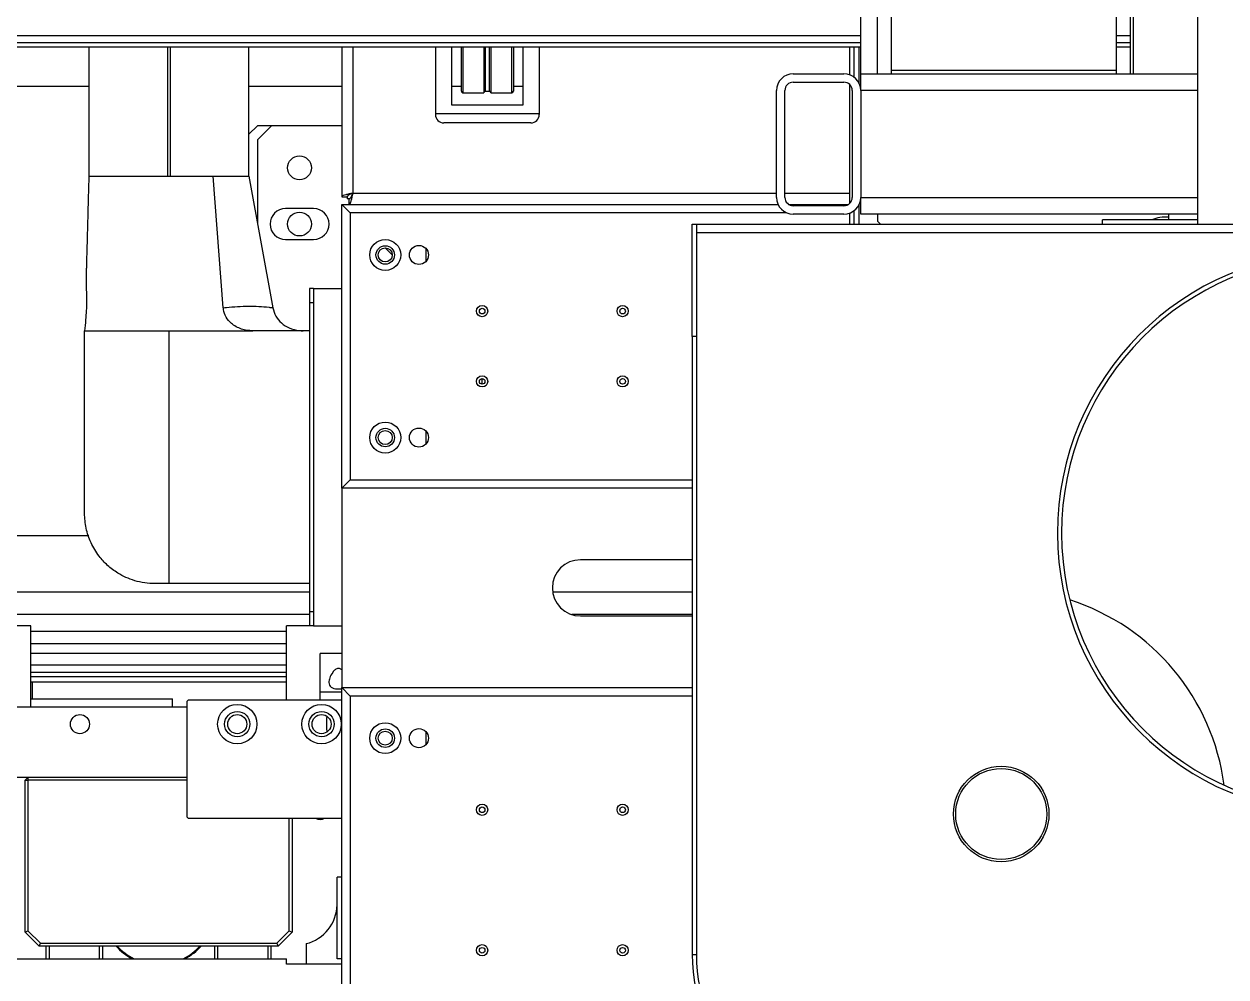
# Model space of a CAD drawing. Header units: millimetres. Extents: x 17243 to 30056, y 9468 to 18529.
# Drawn here: x 22221.2 to 22649, y 14129.6 to 14468.8 of the extents above; entities that cross this region are included whole.
import ezdxf

# ---------------------------------------------------------------- set-up
doc = ezdxf.new("R2010")
doc.units = ezdxf.units.MM
doc.layers.get('0').update_dxf_attribs({"lineweight": 18})

msp = doc.modelspace()

# ---------------------------------------------------------------- linework, layer by layer
at = {"color": 7, "linetype": 'Continuous', "lineweight": 25}
for p, q in [((22519.036, 14451.105), (22519.036, 14635.605)), ((22525.036, 14451.105), (22525.036, 14635.605)), ((22615.036, 14451.105), (22615.036, 14612.605)), ((22616.036, 14613.605), (22616.036, 14451.105)), ((22530.036, 14452.341), (22530.036, 14544.605)), ((22610.036, 14452.341), (22610.036, 14544.605)), ((22639.036, 14397.605), (22639.036, 14476.105)), ((22519.036, 14464.605), (21449.788, 14464.605)), ((22615.036, 14464.605), (22610.036, 14464.605)), ((22519.036, 14462.105), (21449.788, 14462.105)), ((22519.036, 14460.605), (21449.788, 14460.605)), ((22244.288, 14460.605), (22244.288, 14414.605)), ((22272.288, 14460.605), (22272.288, 14414.605)), ((22272.314, 14460.605), (22272.314, 14414.605)), ((22273.262, 14460.605), (22273.262, 14414.605)), ((22273.288, 14460.605), (22273.288, 14414.605)), ((22301.288, 14414.605), (22301.288, 14460.605)), ((22334.288, 14460.605), (22334.288, 14407.312)), ((22367.638, 14460.605), (22367.638, 14436.821)), ((22373.388, 14460.605), (22373.388, 14440.005)), ((22376.888, 14444.855), (22376.888, 14460.605)), ((22384.888, 14460.605), (22384.888, 14444.355)), ((22387.388, 14460.605), (22387.388, 14444.355)), ((22395.388, 14460.605), (22395.388, 14444.855)), ((22398.888, 14440.005), (22398.888, 14460.605)), ((22404.638, 14460.605), (22404.638, 14436.821)), ((22515.036, 14460.605), (22515.036, 14450.761)), ((22516.536, 14460.605), (22516.536, 14449.978)), ((22615.036, 14462.105), (22610.036, 14462.105)), ((22615.036, 14460.605), (22610.036, 14460.605)), ((22530.036, 14452.341), (22610.036, 14452.341)), ((22530.036, 14451.105), (22530.036, 14452.341)), ((22610.036, 14451.105), (22610.036, 14452.341)), ((22495.036, 14451.105), (22513.036, 14451.105)), ((22495.036, 14448.105), (22513.036, 14448.105)), ((22515.036, 14447.341), (22515.036, 14404.868)), ((22519.036, 14451.105), (22639.036, 14451.105)), ((22519.036, 14445.105), (22519.036, 14451.105)), ((22377.388, 14444.355), (22384.888, 14444.355)), ((22385.388, 14444.855), (22386.888, 14444.855)), ((22387.388, 14444.355), (22394.888, 14444.355)), ((22489.036, 14407.105), (22489.036, 14445.105)), ((22492.036, 14407.105), (22492.036, 14445.105)), ((22516.036, 14445.105), (22516.036, 14407.105)), ((22519.036, 14445.105), (22519.036, 14407.105)), ((22373.388, 14440.005), (22398.888, 14440.005)), ((22404.638, 14436.821), (22367.638, 14436.821)), ((22367.638, 14436.821), (22367.638, 14436.605)), ((22404.638, 14436.821), (22404.638, 14436.605)), ((22304.288, 14432.605), (22301.288, 14429.605)), ((22304.288, 14427.605), (22309.288, 14432.605)), ((22309.288, 14432.605), (22304.288, 14432.605)), ((22334.288, 14432.605), (22309.288, 14432.605)), ((22401.638, 14433.605), (22370.638, 14433.605)), ((22304.288, 14427.605), (22304.288, 14397.882)), ((22244.288, 14414.605), (22272.288, 14414.605)), ((22244.329, 14414.605), (22288.585, 14414.605)), ((22272.314, 14414.605), (22272.288, 14414.605)), ((22273.288, 14414.605), (22273.262, 14414.605)), ((22273.288, 14414.605), (22301.288, 14414.605)), ((22292.16, 14367.782), (22288.585, 14414.605)), ((22288.585, 14414.605), (22301.242, 14414.605)), ((22301.242, 14414.605), (22309.764, 14367.814)), ((22334.288, 14407.312), (22336.288, 14407.312)), ((22337.288, 14401.605), (22334.288, 14404.605)), ((22334.288, 14404.605), (22489.582, 14404.605)), ((22334.288, 14303.605), (22334.288, 14404.605)), ((22336.288, 14407.605), (22336.288, 14406.605)), ((22336.995, 14406.605), (22336.288, 14406.605)), ((22336.995, 14404.605), (22336.995, 14406.605)), ((22493.378, 14404.605), (22514.694, 14404.605)), ((22519.036, 14401.105), (22519.036, 14407.105)), ((22324.288, 14403.105), (22314.288, 14403.105)), ((22337.288, 14401.605), (22337.288, 14306.605)), ((22513.036, 14404.105), (22495.036, 14404.105)), ((22513.036, 14401.105), (22495.036, 14401.105)), ((22515.036, 14401.448), (22515.036, 14397.605)), ((22516.536, 14402.231), (22516.536, 14397.605)), ((22639.036, 14401.105), (22519.036, 14401.105)), ((22525.036, 14401.105), (22525.036, 14398.605)), ((22628.536, 14401.105), (22628.536, 14399.105)), ((22459.036, 14397.605), (22460.536, 14397.605)), ((22459.036, 14357.605), (22459.036, 14397.605)), ((22460.536, 14397.605), (22460.536, 14357.605)), ((22460.536, 14397.605), (22917.536, 14397.605)), ((22525.036, 14398.605), (22526.036, 14397.605)), ((22605.036, 14397.605), (22605.036, 14399.105)), ((22639.036, 14399.105), (22605.036, 14399.105)), ((22314.288, 14392.105), (22324.288, 14392.105)), ((22460.536, 14394.605), (22917.536, 14394.605)), ((22352.288, 14386.605), (22349.788, 14389.105)), ((22364.288, 14388.909), (22364.288, 14384.3)), ((22324.288, 14374.605), (22322.788, 14374.605)), ((22322.788, 14374.605), (22322.788, 14369.605)), ((22324.288, 14374.605), (22324.288, 14254.605)), ((22324.288, 14374.605), (22334.288, 14374.605)), ((22324.288, 14369.605), (22322.788, 14369.605)), ((22322.788, 14369.605), (22322.788, 14259.605)), ((22324.288, 14369.605), (22324.288, 14259.605)), ((22242.788, 14359.605), (22272.788, 14359.605)), ((22242.788, 14294.605), (22242.788, 14359.605)), ((22272.788, 14359.605), (22302.663, 14359.605)), ((22272.788, 14359.605), (22272.788, 14269.605)), ((22322.788, 14359.605), (22302.663, 14359.605)), ((22460.536, 14357.605), (22459.036, 14357.605)), ((22459.036, 14357.605), (22459.036, 14137.605)), ((22460.536, 14357.605), (22460.536, 14137.605)), ((22384.288, 14340.605), (22384.288, 14342.605)), ((22364.288, 14323.909), (22364.288, 14319.3)), ((22334.288, 14303.605), (22337.288, 14306.605)), ((22459.036, 14303.605), (22334.288, 14303.605)), ((22334.288, 14303.605), (22334.288, 14232.605)), ((22459.036, 14278.105), (22419.288, 14278.105)), ((22272.788, 14269.605), (22267.788, 14269.605)), ((22322.788, 14269.605), (22272.788, 14269.605)), ((22322.788, 14266.605), (21979.288, 14266.605)), ((22459.036, 14266.605), (22409.401, 14266.605)), ((22324.288, 14259.605), (22322.788, 14259.605)), ((22322.788, 14259.605), (22322.788, 14254.605)), ((22322.788, 14258.605), (21979.288, 14258.605)), ((22223.627, 14254.605), (22141.627, 14254.605)), ((22223.627, 14225.605), (22223.627, 14254.605)), ((22314.627, 14228.105), (22314.627, 14254.605)), ((22322.788, 14254.605), (22314.627, 14254.605)), ((22324.288, 14254.605), (22322.788, 14254.605)), ((22324.288, 14254.605), (22334.288, 14254.605)), ((22459.036, 14258.605), (22416.166, 14258.605)), ((22419.288, 14258.105), (22459.036, 14258.105)), ((22314.627, 14252.605), (22223.627, 14252.605)), ((22223.627, 14248.305), (22314.627, 14248.305)), ((22223.627, 14244.805), (22314.627, 14244.805)), ((22326.627, 14230.96), (22326.627, 14244.789)), ((22314.627, 14240.605), (22223.627, 14240.605)), ((22223.627, 14238.105), (22314.627, 14238.105)), ((22223.627, 14236.605), (22314.627, 14236.605)), ((22223.627, 14234.605), (22314.627, 14234.605)), ((22224.127, 14234.605), (22224.127, 14228.605)), ((22334.288, 14230.96), (22326.627, 14230.96)), ((22326.627, 14228.105), (22326.627, 14230.96)), ((22334.288, 14232.605), (22337.288, 14229.605)), ((22334.288, 14232.605), (22459.036, 14232.605)), ((22334.288, 14101.566), (22334.288, 14232.605)), ((22337.288, 14229.605), (22337.288, 14101.566)), ((22279.127, 14225.605), (22144.127, 14225.605)), ((22223.627, 14228.605), (22274.127, 14228.605)), ((22274.127, 14225.605), (22274.127, 14228.605)), ((22279.627, 14228.105), (22279.127, 14227.605)), ((22279.127, 14227.605), (22279.127, 14186.605)), ((22334.288, 14228.105), (22279.627, 14228.105)), ((22364.288, 14216.909), (22364.288, 14212.3)), ((22279.127, 14200.605), (22201.127, 14200.605)), ((22222.627, 14200.605), (22221.627, 14199.605)), ((22221.627, 14145.605), (22221.627, 14199.605)), ((22221.627, 14199.605), (22222.627, 14199.605)), ((22222.627, 14200.605), (22222.627, 14199.605)), ((22222.627, 14199.605), (22222.627, 14146.019)), ((22279.127, 14199.605), (22222.627, 14199.605)), ((22279.127, 14186.605), (22279.627, 14186.105)), ((22279.627, 14186.105), (22334.288, 14186.105)), ((22315.627, 14146.019), (22315.627, 14186.105)), ((22316.627, 14186.105), (22316.627, 14145.605)), ((22334.288, 14165.105), (22332.627, 14165.105)), ((22332.627, 14136.105), (22332.627, 14165.105)), ((22221.627, 14145.605), (22222.627, 14146.019)), ((22226.627, 14140.605), (22221.627, 14145.605)), ((22222.627, 14146.019), (22227.042, 14141.605)), ((22311.213, 14141.605), (22315.627, 14146.019)), ((22316.627, 14145.605), (22311.627, 14140.605)), ((22315.627, 14146.019), (22316.627, 14145.605)), ((22226.627, 14140.605), (22227.042, 14141.605)), ((22311.627, 14140.605), (22226.627, 14140.605)), ((22227.042, 14141.605), (22311.213, 14141.605)), ((22229.127, 14136.105), (22229.127, 14140.605)), ((22230.127, 14140.605), (22230.127, 14136.105)), ((22248.127, 14136.105), (22248.127, 14140.605)), ((22249.127, 14140.605), (22249.127, 14136.105)), ((22289.127, 14136.105), (22289.127, 14140.605)), ((22290.127, 14140.605), (22290.127, 14136.105)), ((22308.127, 14136.105), (22308.127, 14140.605)), ((22309.127, 14140.605), (22309.127, 14136.105)), ((22311.213, 14141.605), (22311.627, 14140.605)), ((22321.627, 14141.46), (22321.627, 14134.105)), ((22216.627, 14136.105), (22314.627, 14136.105)), ((22314.627, 14134.105), (22314.627, 14136.105)), ((22334.288, 14136.105), (22332.627, 14136.105)), ((22459.036, 14137.605), (22460.536, 14137.605)), ((22334.288, 14134.105), (22314.627, 14134.105))]:
    msp.add_line(p, q, dxfattribs=at)
at = {"color": 8, "linetype": 'Continuous', "lineweight": 25}
for p, q in [((22338.288, 14460.605), (22338.288, 14408.605)), ((22377.388, 14460.605), (22377.388, 14444.355)), ((22385.388, 14460.605), (22385.388, 14444.855)), ((22386.888, 14444.855), (22386.888, 14460.605)), ((22394.888, 14444.355), (22394.888, 14460.605)), ((22518.536, 14447.502), (22518.536, 14460.605)), ((22244.288, 14446.605), (21979.288, 14446.605)), ((22334.288, 14446.605), (22301.288, 14446.605)), ((22376.888, 14446.605), (22373.388, 14446.605)), ((22398.888, 14446.605), (22395.388, 14446.605)), ((22639.036, 14445.105), (22519.036, 14445.105)), ((22338.288, 14408.605), (22489.036, 14408.605)), ((22492.036, 14408.605), (22515.036, 14408.605)), ((22518.536, 14397.605), (22518.536, 14404.707)), ((22519.036, 14407.105), (22639.036, 14407.105)), ((22492.638, 14401.605), (22337.288, 14401.605)), ((22337.288, 14306.605), (22459.036, 14306.605)), ((22244.262, 14286.605), (21979.288, 14286.605)), ((22334.288, 14244.789), (22326.627, 14244.789)), ((22459.036, 14229.605), (22337.288, 14229.605))]:
    msp.add_line(p, q, dxfattribs=at)
at = {"color": 7, "linetype": 'Continuous', "lineweight": 25}
for centre, radius in [((22319.288, 14417.605), 4.25), ((22319.288, 14397.605), 4.25), ((22349.788, 14386.605), 5.5), ((22349.788, 14386.605), 3.3), ((22349.788, 14386.605), 2.5), ((22361.788, 14386.605), 3.4), ((22384.288, 14366.605), 2), ((22384.288, 14366.605), 1), ((22434.288, 14366.605), 2), ((22434.288, 14366.605), 1), ((22384.288, 14341.605), 2), ((22384.288, 14341.605), 1), ((22434.288, 14341.605), 2), ((22434.288, 14341.605), 1), ((22349.788, 14321.605), 5.5), ((22349.788, 14321.605), 3.3), ((22349.788, 14321.605), 2.5), ((22361.788, 14321.605), 3.4), ((22297.127, 14219.605), 7), ((22327.127, 14219.605), 7), ((22241.127, 14219.605), 3.4), ((22297.127, 14219.605), 4.5), ((22297.127, 14219.605), 3.4), ((22327.127, 14219.605), 4.5), ((22327.127, 14219.605), 3.4), ((22349.788, 14214.605), 5.5), ((22349.788, 14214.605), 3.3), ((22349.788, 14214.605), 2.5), ((22361.788, 14214.605), 3.4), ((22569.036, 14187.605), 17), ((22569.036, 14187.605), 16.2), ((22384.288, 14189.105), 2), ((22434.288, 14189.105), 2), ((22384.288, 14189.105), 1), ((22434.288, 14189.105), 1), ((22384.288, 14139.105), 2), ((22384.288, 14139.105), 1), ((22434.288, 14139.105), 2), ((22434.288, 14139.105), 1)]:
    msp.add_circle(centre, radius, dxfattribs=at)
for centre, radius, start, end in [((22495.036, 14445.105), 6, 90, 180), ((22495.036, 14445.105), 3, 90, 180), ((22513.036, 14445.105), 6, 0, 90), ((22513.036, 14445.105), 3, 0, 90), ((22377.388, 14444.855), 0.5, 180, 270), ((22385.388, 14444.355), 0.5, 90, 180), ((22386.888, 14444.355), 0.5, 0, 90), ((22394.888, 14444.855), 0.5, 270, 0), ((22370.638, 14436.605), 3, 180, 270), ((22401.638, 14436.605), 3, 270, 0), ((22495.036, 14407.105), 6, 180, 270), ((22495.036, 14407.105), 3, 180, 270), ((22513.036, 14407.105), 3, 270, 0), ((22513.036, 14407.105), 6, 270, 0), ((22314.288, 14397.605), 5.5, 90, 270), ((22324.288, 14397.605), 5.5, 270, 90), ((22627.536, 14387.605), 12.5, 85.41143, 113.07392), ((22689.036, 14287.605), 100, 90.14324, 89.85676), ((22689.036, 14287.605), 98.5, 90.14324, 89.85676), ((22419.288, 14268.105), 10, 90, 270), ((22569.036, 14187.605), 80, 7.38689, 72.22425), ((22326.627, 14189.105), 3.4, 241.92751, 298.07249), ((22318.183, 14155.489), 14.445, 283.79297, 359.20432), ((22269.127, 14154.105), 20.3, 221.68422, 242.46139), ((22269.127, 14154.105), 20, 222.45415, 244.15807), ((22269.127, 14154.105), 20, 295.84193, 317.54585), ((22269.127, 14154.105), 20.3, 297.53861, 318.31578), ((22519.036, 14137.605), 60, 180, 270), ((22519.036, 14137.605), 58.5, 180, 270)]:
    msp.add_arc(centre, radius, start, end, dxfattribs=at)
for points, knots in [([(22244.288, 14414.605), (22244.219, 14412.064), (22244.09, 14407.299), (22243.911, 14400.621), (22243.755, 14394.886), (22243.623, 14390.095), (22243.52, 14386.384), (22243.445, 14383.663), (22243.394, 14381.81), (22243.338, 14379.692), (22243.306, 14377.815), (22243.318, 14376.014), (22243.357, 14374.607), (22243.437, 14373.329), (22243.521, 14371.776), (22243.512, 14369.5), (22243.391, 14366.703), (22243.149, 14363.352), (22242.913, 14360.904), (22242.788, 14359.605)], [0, 0, 0, 0, 6.9097485, 12.9592301, 18.1495084, 22.4823752, 25.9610836, 28.2121995, 29.8828445, 31.0089981, 34.1880081, 36.0402993, 38.1041348, 40.3999907, 42.8395803, 45.4133837, 48.2483441, 51.437812, 55.0448044, 55.0448044, 55.0448044, 55.0448044]), ([(22338.288, 14408.605), (22337.829, 14408.51), (22336.911, 14408.321), (22335.693, 14408.037), (22334.787, 14407.754), (22334.344, 14407.512), (22334.303, 14407.365), (22334.288, 14407.312)], [0, 0, 0, 0, 0.940085, 1.8802329, 2.820381, 3.7605286, 4.2886578, 4.2886578, 4.2886578, 4.2886578]), ([(22338.288, 14408.605), (22338.045, 14408.504), (22337.558, 14408.304), (22336.924, 14408.003), (22336.472, 14407.703), (22336.301, 14407.472), (22336.291, 14407.342), (22336.288, 14407.312)], [0, 0, 0, 0, 0.572426, 1.1448519, 1.7170522, 2.289252, 2.4631064, 2.4631064, 2.4631064, 2.4631064]), ([(22336.995, 14404.605), (22337.09, 14404.651), (22337.279, 14404.743), (22337.562, 14405.461), (22337.846, 14406.514), (22338.088, 14407.633), (22338.235, 14408.348), (22338.288, 14408.605)], [0, 0, 0, 0, 0.9384652, 1.8769932, 2.8155214, 3.754049, 4.2812682, 4.2812682, 4.2812682, 4.2812682]), ([(22336.995, 14406.605), (22337.095, 14406.63), (22337.296, 14406.682), (22337.596, 14407.084), (22337.897, 14407.667), (22338.128, 14408.215), (22338.258, 14408.531), (22338.288, 14408.605)], [0, 0, 0, 0, 0.5715206, 1.1430411, 1.7143363, 2.285631, 2.4592104, 2.4592104, 2.4592104, 2.4592104]), ([(22292.16, 14367.782), (22292.16, 14367.782), (22292.521, 14367.826), (22295.57, 14368.178), (22301.175, 14368.521), (22306.519, 14368.229), (22309.322, 14367.875), (22309.764, 14367.814), (22309.764, 14367.814)], [0, 0, 0, 0, 0.00003, 1.0208242, 8.6227979, 16.2206195, 17.6522448, 17.6522748, 17.6522748, 17.6522748, 17.6522748]), ([(22302.663, 14359.605), (22301.975, 14359.634), (22300.6, 14359.694), (22298.582, 14360.188), (22296.682, 14361.014), (22294.738, 14362.358), (22293.023, 14364.407), (22292.291, 14366.456), (22292.178, 14367.598), (22292.16, 14367.782)], [0, 0, 0, 0, 2.0461681, 4.090904, 6.1523315, 8.2111237, 11.137659, 14.0732752, 14.6368713, 14.6368713, 14.6368713, 14.6368713]), ([(22309.764, 14367.814), (22310.064, 14366.774), (22310.656, 14364.726), (22312.804, 14362.246), (22315.649, 14360.457), (22318.402, 14359.687), (22320.122, 14359.623), (22320.634, 14359.605)], [0, 0, 0, 0, 3.226742, 6.3513081, 9.6012347, 13.2359114, 14.7730661, 14.7730661, 14.7730661, 14.7730661]), ([(22267.788, 14269.605), (22266.569, 14269.657), (22264.088, 14269.764), (22260.618, 14270.577), (22257.41, 14271.778), (22254.086, 14273.567), (22250.805, 14276.076), (22248.178, 14278.959), (22246.32, 14281.692), (22244.578, 14284.994), (22243.162, 14289.298), (22242.789, 14292.844), (22242.788, 14294.597), (22242.788, 14294.605)], [0, 0, 0, 0, 2.9257659, 5.9535418, 8.8752456, 11.8621112, 16.273009, 20.8086631, 23.8481629, 26.8882504, 33.1345377, 39.2299338, 39.2571266, 39.2571266, 39.2571266, 39.2571266]), ([(22334.288, 14238.944), (22334.185, 14239.039), (22333.963, 14239.245), (22333.507, 14239.432), (22333.008, 14239.481), (22332.462, 14239.335), (22331.758, 14238.878), (22330.796, 14237.745), (22329.967, 14236.129), (22329.632, 14234.545), (22329.876, 14233.45), (22330.509, 14232.73), (22331.445, 14232.299), (22332.395, 14232.129), (22332.95, 14232.115), (22333.127, 14232.111)], [0, 0, 0, 0, 0.3702717, 0.7995395, 1.2326624, 1.6137425, 2.212381, 3.382925, 5.582841, 7.438483, 8.7886822, 9.8866852, 10.9909341, 11.9481258, 12.3969009, 12.3969009, 12.3969009, 12.3969009]), ([(22333.127, 14232.111), (22333.485, 14232.115), (22333.897, 14232.12), (22334.242, 14232.216), (22334.288, 14232.229)], [0, 0, 0, 0, 1.0143018, 1.170218, 1.170218, 1.170218, 1.170218]), ([(22328.997, 14222.445), (22328.951, 14221.965), (22328.871, 14221.13), (22328.881, 14219.799), (22328.865, 14218.301), (22328.946, 14217.353), (22328.997, 14216.765)], [0, 0, 0, 0, 1.5311416, 2.6656957, 3.8130625, 5.6882438, 5.6882438, 5.6882438, 5.6882438])]:
    msp.add_open_spline(points, degree=3, knots=knots, dxfattribs=at)

doc.saveas('drawing.dxf')
